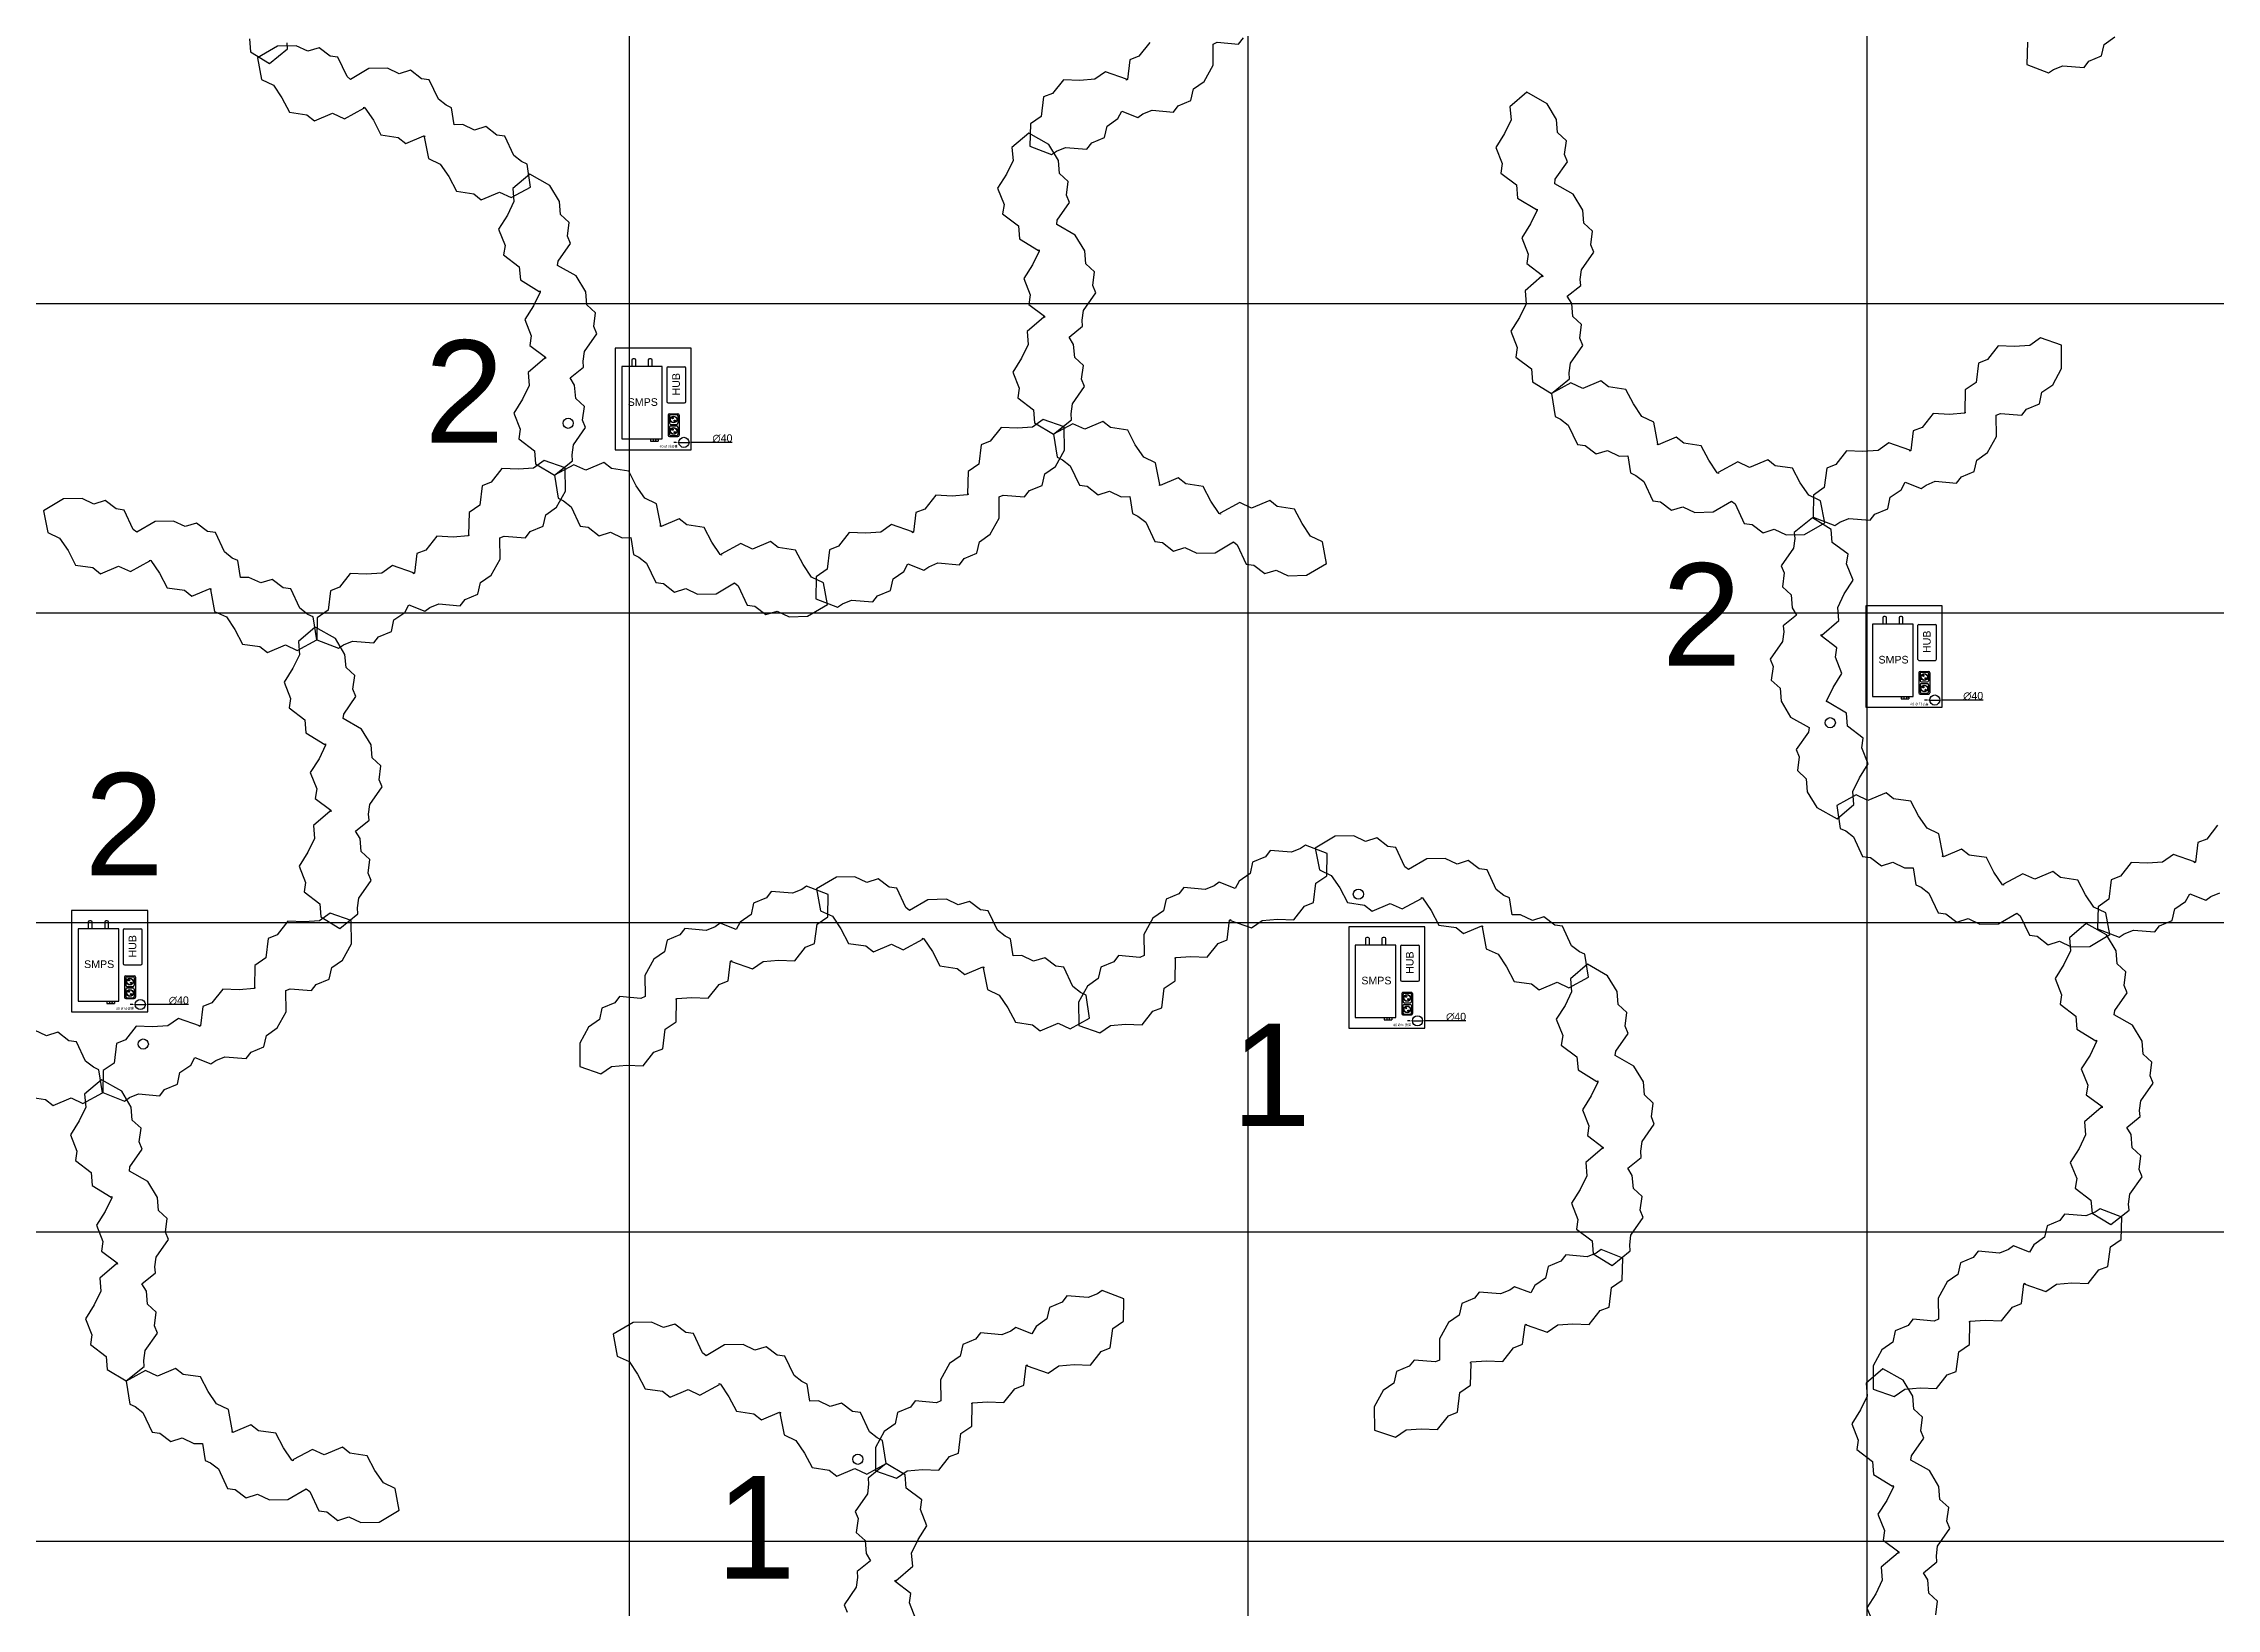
# Model space of a CAD drawing. Header units: millimetres. Extents: x -9372 to 300256, y -58520 to 166772.
# Drawn here: x 5248 to 13818, y -45105 to -38935 of the extents above; entities that cross this region are included whole.
import ezdxf

# ---------------------------------------------------------------- set-up
doc = ezdxf.new("R2010")
doc.units = ezdxf.units.MM
doc.linetypes.add('HIDDEN2', pattern=[0.1875, 0.125, -0.0625])
for name, color, linetype in [('2-몰탈', 9, 'Continuous'), ('Power_12', 12, 'Continuous'), ('Power_13', 13, 'Continuous'), ('Power_20', 20, 'Continuous'), ('Power_21', 21, 'Continuous'), ('Power_22', 22, 'Continuous'), ('SMPS 박스', 7, 'Continuous'), ('타공홀', 1, 'Continuous')]:
    doc.layers.add(name, color=color, linetype=linetype)
doc.styles.get("Standard").update_dxf_attribs({"font": 'ARIAL.TTF'})
doc.dimstyles.new('ARTware', dxfattribs={"dimtxt": 30, "dimasz": 10, "dimexe": 1.25, "dimexo": 10, "dimtad": 1, "dimtxsty": 'Standard', "dimcen": 2.5, "dimclrt": 1, "dimadec": 0, "dimazin": 0, "dimtfac": 1, "dimtmove": 0, "dimatfit": 3, "dimfxl": 1, "dimarcsym": 0})

# ---------------------------------------------------------------- blocks, each defined once
blk = doc.blocks.new('*D6')
at = {"layer": 'Defpoints', "color": 0}
for p in [(-626.1, 14915.9), (-586.1, 14915.9)]:
    blk.add_point(p, dxfattribs=at)
at = {"layer": 'SMPS 박스', "color": 0, "lineweight": -2}
for p, q in [((-636.1, 14915.9), (-646.1, 14915.9)), ((-626.1, 14915.9), (-586.1, 14915.9)), ((-415.6, 14915.8), (-576.1, 14915.9))]:
    blk.add_line(p, q, dxfattribs=at)
at = {"layer": 'SMPS 박스', "color": 0}
for points in [[(-636.1, 14917.5), (-636.1, 14914.2), (-626.1, 14915.9)], [(-576.1, 14917.5), (-576.1, 14914.2), (-586.1, 14915.9)]]:
    blk.add_solid(points, dxfattribs=at)
at = {"layer": 'SMPS 박스', "color": 1, "insert": (-454.3, 14931.7), "char_height": 30, "attachment_point": 5, "rotation": 359.97452}
blk.add_mtext('∅40', dxfattribs=at)
blk = doc.blocks.new('마루바닥')
at = {"layer": '2-몰탈', "color": 1, "linetype": 'HIDDEN2', "ltscale": 3}
for p, q in [((96094.21663, 36693.39483), (96094.21663, 6016.92431)), ((98534.21663, 36693.39483), (98534.21663, 5843.37918)), ((100974.21663, 30328.6852), (100974.21663, 7044.33115)), ((89080.15576, 14468.6852), (105976.93431, 14468.6852)), ((88774.21663, 13248.6852), (105154.86743, 13248.6852)), ((88149.67857, 12028.6852), (104332.80055, 12028.6852)), ((87525.1405, 10808.6852), (103510.73367, 10808.6852)), ((87236.74773, 9588.6852), (102688.66679, 9588.6852))]:
    blk.add_line(p, q, dxfattribs=at)
blk = doc.blocks.new('SMPS 박스')
at = {"layer": 'SMPS 박스'}
for p, q in [((-673.286, 15209.107), (-673.286, 15077.259)), ((-668.286, 15214.107), (-603.459, 15214.107)), ((-598.459, 15077.259), (-598.459, 15209.107)), ((-668.588, 15023.482), (-668.588, 14944.543)), ((-668.286, 15072.259), (-603.459, 15072.259)), ((-663.588, 15028.482), (-630.403, 15028.482)), ((-663.588, 15020.482), (-663.588, 14992.013)), ((-658.588, 15025.482), (-635.403, 15025.482)), ((-630.403, 15020.482), (-630.403, 14992.013)), ((-625.403, 15023.482), (-625.403, 14944.543)), ((-737.842, 14929.539), (-737.842, 14920.447)), ((-737.842, 14929.539), (-707.842, 14929.539)), ((-737.842, 14920.447), (-707.842, 14920.447)), ((-727.842, 14929.539), (-727.842, 14920.447)), ((-717.842, 14929.539), (-717.842, 14920.447)), ((-707.842, 14929.539), (-707.842, 14920.447)), ((-663.588, 14976.013), (-663.588, 14947.543)), ((-663.588, 14939.543), (-630.403, 14939.543)), ((-658.588, 14987.013), (-635.403, 14987.013)), ((-658.588, 14981.013), (-635.403, 14981.013)), ((-658.588, 14942.543), (-635.403, 14942.543)), ((-630.403, 14976.013), (-630.403, 14947.543))]:
    blk.add_line(p, q, dxfattribs=at)
for points in [[(-877.107, 15287.055), (-877.107, 14887.055), (-577.107, 14887.055), (-577.107, 15287.055)], [(-851.49, 15214.539), (-851.49, 14929.539), (-691.49, 14929.539), (-691.49, 15214.539)]]:
    blk.add_lwpolyline(points, close=True, dxfattribs=at)
for points in [[(-804.954, 15246.593), (-802.478, 15246.593, -0.41421356), (-797.478, 15241.593), (-797.478, 15214.539), (-809.954, 15214.539), (-809.954, 15241.593, -0.41421356)], [(-737.724, 15246.593, -0.41421356), (-732.724, 15241.593), (-732.724, 15214.539), (-745.2, 15214.539), (-745.2, 15241.593, -0.41421356), (-740.2, 15246.593)]]:
    blk.add_lwpolyline(points, format="xyb", close=True, dxfattribs=at)
for centre, radius in [((-646.995, 15006.247), 13.266), ((-646.995, 15006.247), 12.266), ((-650.719, 15011.255), 2.279), ((-642.593, 15001.46), 2.279), ((-646.995, 14961.162), 13.266), ((-646.995, 14961.162), 12.266), ((-650.719, 14966.17), 2.279), ((-642.593, 14956.375), 2.279)]:
    blk.add_circle(centre, radius, dxfattribs=at)
at = {"layer": 'SMPS 박스', "color": 5}
blk.add_circle((-606.083, 14915.866), 20, dxfattribs=at)
at = {"layer": 'SMPS 박스'}
for centre, start, end in [((-668.286, 15209.107), 90, 180), ((-603.459, 15209.107), 0, 90), ((-668.286, 15077.259), 180, 270), ((-663.588, 15023.482), 90, 180), ((-658.588, 15020.482), 90, 180), ((-635.403, 15020.482), 0, 90), ((-630.403, 15023.482), 0, 90), ((-603.459, 15077.259), 270, 0), ((-663.588, 14944.543), 180, 270), ((-658.588, 14992.013), 180, 270), ((-658.588, 14976.013), 90, 180), ((-658.588, 14947.543), 180, 270), ((-635.403, 14992.013), 270, 0), ((-635.403, 14976.013), 0, 90), ((-635.403, 14947.543), 270, 0), ((-630.403, 14944.543), 270, 0)]:
    blk.add_arc(centre, 5, start, end, dxfattribs=at)
at = {"layer": 'SMPS 박스', "insert": (-652.063, 15101.222), "char_height": 30, "width": 7.09247, "attachment_point": 1, "rotation": 90}
blk.add_mtext('HUB', dxfattribs=at)
at = {"layer": 'SMPS 박스', "attachment_point": 1}
for s, insert, char_height, width in [('SMPS', (-827.79, 15089.919), 30, 7.09247), ('L', (-733.529, 14926.015), 2.5, 7.09247), ('N', (-723.529, 14926.015), 2.5, 7.09247), ('FG', (-714.981, 14926.015), 2.5, 7.09247), ('{\\C5;40 \\fISOCPEUR|b0|i0|c0|p34;%%C\\fArial|b0|i0|c0|p34; \\fGulim|b0|i0|c129|p50;타공홀}', (-702.386, 14904.943), 10, 131.77072)]:
    blk.add_mtext(s, dxfattribs=dict(at, insert=insert, char_height=char_height, width=width))
at = {"layer": 'SMPS 박스'}
dim = blk.add_diameter_dim_2p(p1=(-626.083, 14915.875), p2=(-586.083, 14915.857), dimstyle='ARTware', dxfattribs=at)
dim.commit()
dim.dimension.update_dxf_attribs({"geometry": '*D6', "text_midpoint": (-454.277, 14915.798), "dimtype": 131})

msp = doc.modelspace()

# ---------------------------------------------------------------- linework, layer by layer
at = {"layer": 'Power_12'}
for points in [[(6060.7, -38916.8), (6064.9, -38968.2), (6139.5, -39013.8), (6210.9, -38956.2), (6209, -38932.6)], [(9611.5, -38931.2), (9568.7, -38985.3), (9533.2, -38999.3), (9523.8, -39076.2), (9519.6, -39079.1), (9519.6, -39075.5), (9437, -39046.7), (9394.6, -39076), (9335, -39080.5), (9270.4, -39077.7), (9227.7, -39131.8), (9192.1, -39145.8), (9182.7, -39222.7), (9140.3, -39252.1), (9138.2, -39339.5), (9223.7, -39372.6), (9243.2, -39359.1), (9279, -39344.3), (9363.3, -39351.5), (9382.2, -39327), (9432.6, -39306), (9442.8, -39260.4), (9485.2, -39231.1), (9501.5, -39201.6), (9564.8, -39226), (9584.3, -39212.5), (9620.1, -39197.8), (9704.4, -39205), (9723.3, -39180.5), (9773.7, -39159.5), (9783.9, -39113.9), (9826.3, -39084.6), (9861.5, -39020.7), (9860.8, -38937), (9877.3, -38930.1), (9961.6, -38937.3), (9980.5, -38912.8)]]:
    msp.add_lwpolyline(points, dxfattribs=at)
for points in [[(6945.1, -39527.2), (6975, -39551), (7046.3, -39520.7), (7092.9, -39542.7), (7169.7, -39500.8), (7155.6, -39410.2), (7134.1, -39400.1), (7103.5, -39376.4), (7067.6, -39299.9), (7036.9, -39295.8), (6993.5, -39262.6), (6948.9, -39276.6), (6902.3, -39254.5), (6868.6, -39255.2), (6858.1, -39188.1), (6836.7, -39178), (6806, -39154.3), (6770.1, -39077.8), (6739.5, -39073.6), (6696.1, -39040.5), (6651.5, -39054.4), (6604.9, -39032.4), (6531.9, -39033.9), (6459.8, -39076.3), (6445.6, -39065.4), (6409.7, -38988.9), (6379, -38984.7), (6335.7, -38951.6), (6291.1, -38965.5), (6244.5, -38943.5), (6171.5, -38944.9), (6092.5, -38991.5), (6108.9, -39077.4), (6155.5, -39099.4), (6189.1, -39148.9), (6219.1, -39206.2), (6287.3, -39216.1), (6317.1, -39239.9), (6388.5, -39209.6), (6435.1, -39231.7), (6511.9, -39189.8), (6511.3, -39186.2), (6515.9, -39188.4), (6549.6, -39237.8), (6579.5, -39295.1), (6647.7, -39305), (6677.6, -39328.8), (6748.9, -39298.5), (6753.5, -39300.7), (6750.3, -39302.5), (6766.7, -39388.5), (6813.3, -39410.5), (6847, -39459.9), (6876.9, -39517.2)], [(9096.3, -40294.4), (9090.7, -40332.1), (9152.6, -40378.8), (9156.8, -40430.1), (9231.4, -40475.7), (9302.8, -40418.1), (9300.9, -40394.5), (9306, -40356.1), (9354.4, -40286.8), (9342.6, -40258.1), (9349.6, -40204), (9315.3, -40172.3), (9311, -40121), (9293.6, -40092.1), (9346.5, -40049.5), (9344.5, -40025.9), (9349.7, -39987.5), (9398, -39918.1), (9386.3, -39889.5), (9393.2, -39835.4), (9358.9, -39803.7), (9354.7, -39752.3), (9316.9, -39689.9), (9244.1, -39648.7), (9246.5, -39630.9), (9294.8, -39561.6), (9283.1, -39532.9), (9290.1, -39478.8), (9255.7, -39447.1), (9251.5, -39395.7), (9213.8, -39333.3), (9133.9, -39288.1), (9067.7, -39345.3), (9071.9, -39396.7), (9046, -39450.5), (9011.3, -39505.1), (9036.8, -39569.2), (9031.1, -39606.9), (9093, -39653.5), (9097.2, -39704.9), (9171.9, -39750.5), (9174.7, -39748.2), (9175.1, -39753.2), (9149.2, -39807.1), (9114.5, -39861.7), (9140, -39925.7), (9134.3, -39963.5), (9196.2, -40010.1), (9196.6, -40015.1), (9193.5, -40013.4), (9127.3, -40070.5), (9131.5, -40121.9), (9105.5, -40175.7), (9070.8, -40230.3)], [(7128.4, -40456), (7122.7, -40493.7), (7184.6, -40540.4), (7188.8, -40591.7), (7263.5, -40637.3), (7334.8, -40579.7), (7332.9, -40556.1), (7338.1, -40517.7), (7386.4, -40448.4), (7374.6, -40419.7), (7381.6, -40365.6), (7347.3, -40333.9), (7343.1, -40282.6), (7325.6, -40253.7), (7378.5, -40211.1), (7376.6, -40187.5), (7381.7, -40149.1), (7430.1, -40079.7), (7418.3, -40051.1), (7425.3, -39997), (7390.9, -39965.3), (7386.7, -39913.9), (7349, -39851.5), (7276.1, -39810.3), (7278.5, -39792.5), (7326.9, -39723.2), (7315.1, -39694.5), (7322.1, -39640.4), (7287.7, -39608.7), (7283.5, -39557.3), (7245.8, -39494.9), (7165.9, -39449.7), (7099.7, -39506.9), (7103.9, -39558.3), (7078, -39612.1), (7043.3, -39666.7), (7068.8, -39730.8), (7063.1, -39768.5), (7125, -39815.1), (7129.3, -39866.5), (7203.9, -39912.1), (7206.7, -39909.8), (7207.1, -39914.8), (7181.2, -39968.7), (7146.5, -40023.3), (7172, -40087.3), (7166.3, -40125.1), (7228.2, -40171.7), (7228.7, -40176.7), (7225.5, -40175), (7159.3, -40232.1), (7163.5, -40283.5), (7137.5, -40337.3), (7102.8, -40391.9)], [(8383.6, -40917), (8348.1, -40930.9), (8338.6, -41007.8), (8296.2, -41037.2), (8294.1, -41124.6), (8379.6, -41157.7), (8399.1, -41144.2), (8435, -41129.4), (8519.2, -41136.6), (8538.1, -41112.1), (8588.5, -41091.1), (8598.7, -41045.5), (8641.1, -41016.2), (8657.4, -40986.7), (8720.7, -41011.1), (8740.2, -40997.6), (8776, -40982.9), (8860.3, -40990.1), (8879.2, -40965.6), (8929.6, -40944.6), (8939.8, -40899), (8982.2, -40869.7), (9017.4, -40805.8), (9016.7, -40722.1), (9033.3, -40715.2), (9117.5, -40722.4), (9136.4, -40697.9), (9186.8, -40676.9), (9197, -40631.3), (9239.4, -40602), (9274.6, -40538.1), (9273.8, -40446.4), (9191.2, -40417.6), (9148.8, -40447), (9089.2, -40451.4), (9024.6, -40448.6), (8981.9, -40502.8), (8946.3, -40516.7), (8936.9, -40593.7), (8894.5, -40623), (8892.4, -40710.4), (8895.8, -40711.8), (8891.6, -40714.6), (8832, -40719.1), (8767.4, -40716.3), (8724.7, -40770.4), (8689.1, -40784.4), (8679.7, -40861.3), (8675.6, -40864.2), (8675.5, -40860.6), (8592.9, -40831.8), (8550.5, -40861.1), (8490.9, -40865.6), (8426.3, -40862.8)], [(9456.1, -40449.4), (9426.2, -40425.6), (9354.9, -40455.9), (9308.3, -40433.9), (9231.5, -40475.7), (9245.6, -40566.4), (9267.1, -40576.5), (9297.7, -40600.1), (9333.6, -40676.7), (9364.3, -40680.8), (9407.7, -40713.9), (9452.3, -40700), (9498.9, -40722.1), (9532.6, -40721.4), (9543.1, -40788.5), (9564.5, -40798.6), (9595.2, -40822.3), (9631, -40898.8), (9661.7, -40902.9), (9705.1, -40936.1), (9749.7, -40922.2), (9796.3, -40944.2), (9869.3, -40942.7), (9941.4, -40900.2), (9955.6, -40911.2), (9991.5, -40987.7), (10022.2, -40991.9), (10065.5, -41025), (10110.1, -41011.1), (10156.7, -41033.1), (10229.7, -41031.6), (10308.7, -40985.1), (10292.3, -40899.2), (10245.7, -40877.1), (10212.1, -40827.7), (10182.1, -40770.4), (10113.9, -40760.5), (10084.1, -40736.7), (10012.7, -40767), (9966.1, -40744.9), (9889.3, -40786.8), (9889.9, -40790.4), (9885.3, -40788.2), (9851.6, -40738.8), (9821.7, -40681.5), (9753.5, -40671.5), (9723.6, -40647.7), (9652.3, -40678), (9647.7, -40675.9), (9650.9, -40674), (9634.5, -40588.1), (9587.9, -40566.1), (9554.2, -40516.7), (9524.3, -40459.3)], [(7488.1, -40611), (7458.2, -40587.2), (7386.9, -40617.5), (7340.3, -40595.5), (7263.5, -40637.3), (7277.6, -40727.9), (7299.1, -40738.1), (7329.7, -40761.7), (7365.6, -40838.3), (7396.3, -40842.4), (7439.7, -40875.5), (7484.3, -40861.6), (7530.9, -40883.7), (7564.6, -40883), (7575.1, -40950.1), (7596.5, -40960.2), (7627.2, -40983.9), (7663, -41060.4), (7693.7, -41064.5), (7737.1, -41097.7), (7781.7, -41083.7), (7828.3, -41105.8), (7901.3, -41104.3), (7973.4, -41061.8), (7987.6, -41072.8), (8023.5, -41149.3), (8054.2, -41153.4), (8097.5, -41186.6), (8142.1, -41172.7), (8188.7, -41194.7), (8261.7, -41193.2), (8340.7, -41146.7), (8324.3, -41060.8), (8277.7, -41038.7), (8244.1, -40989.3), (8214.1, -40932), (8145.9, -40922), (8116.1, -40898.3), (8044.7, -40928.6), (7998.1, -40906.5), (7921.3, -40948.4), (7921.9, -40952), (7917.3, -40949.8), (7883.6, -40900.4), (7853.7, -40843.1), (7785.5, -40833.1), (7755.6, -40809.3), (7684.3, -40839.6), (7679.7, -40837.5), (7682.9, -40835.6), (7666.5, -40749.7), (7619.9, -40727.7), (7586.2, -40678.3), (7556.3, -40620.9)]]:
    msp.add_lwpolyline(points, close=True, dxfattribs=at)
at = {"layer": 'Power_13'}
for points in [[(6415.6, -41078.6), (6380.1, -41092.5), (6370.6, -41169.4), (6328.3, -41198.8), (6326.1, -41286.2), (6411.7, -41319.3), (6431.2, -41305.8), (6467, -41291), (6551.2, -41298.2), (6570.1, -41273.7), (6620.5, -41252.7), (6630.8, -41207.1), (6673.1, -41177.8), (6689.4, -41148.3), (6752.7, -41172.7), (6772.2, -41159.2), (6808.1, -41144.5), (6892.3, -41151.7), (6911.2, -41127.2), (6961.6, -41106.2), (6971.8, -41060.6), (7014.2, -41031.3), (7049.4, -40967.4), (7048.7, -40883.7), (7065.3, -40876.9), (7149.5, -40884.1), (7168.4, -40859.5), (7218.8, -40838.5), (7229.1, -40793), (7271.4, -40763.6), (7306.6, -40699.7), (7305.8, -40608), (7223.2, -40579.2), (7180.8, -40608.6), (7121.2, -40613), (7056.6, -40610.2), (7013.9, -40664.4), (6978.4, -40678.3), (6968.9, -40755.3), (6926.6, -40784.6), (6924.4, -40872.1), (6927.8, -40873.4), (6923.6, -40876.2), (6864, -40880.7), (6799.4, -40877.9), (6756.7, -40932), (6721.2, -40946), (6711.7, -41022.9), (6707.6, -41025.8), (6707.5, -41022.2), (6624.9, -40993.4), (6582.6, -41022.7), (6522.9, -41027.2), (6458.3, -41024.4)], [(6101.5, -41312.6), (6131.3, -41336.4), (6202.7, -41306.1), (6249.3, -41328.1), (6326.1, -41286.2), (6311.9, -41195.6), (6290.5, -41185.5), (6259.8, -41161.8), (6223.9, -41085.3), (6193.2, -41081.2), (6149.9, -41048), (6105.3, -41061.9), (6058.7, -41039.9), (6025, -41040.6), (6014.5, -40973.5), (5993.1, -40963.4), (5962.4, -40939.7), (5926.5, -40863.2), (5895.8, -40859), (5852.4, -40825.9), (5807.8, -40839.8), (5761.2, -40817.8), (5688.3, -40819.3), (5616.2, -40861.7), (5602, -40850.8), (5566.1, -40774.2), (5535.4, -40770.1), (5492, -40737), (5447.4, -40750.9), (5400.8, -40728.9), (5327.9, -40730.3), (5248.9, -40776.9), (5265.2, -40862.8), (5311.9, -40884.8), (5345.5, -40934.3), (5375.4, -40991.6), (5443.7, -41001.5), (5473.5, -41025.3), (5544.9, -40995), (5591.5, -41017), (5668.3, -40975.2), (5667.7, -40971.6), (5672.3, -40973.8), (5705.9, -41023.2), (5735.8, -41080.5), (5804.1, -41090.4), (5833.9, -41114.2), (5905.3, -41083.9), (5909.8, -41086.1), (5906.7, -41087.9), (5923.1, -41173.9), (5969.7, -41195.9), (6003.3, -41245.3), (6033.3, -41302.6)], [(6282.3, -42242.3), (6276.6, -42280.1), (6338.5, -42326.7), (6342.7, -42378.1), (6417.4, -42423.7), (6488.7, -42366.1), (6486.8, -42342.4), (6491.9, -42304), (6540.3, -42234.7), (6528.5, -42206.1), (6535.5, -42151.9), (6501.2, -42120.3), (6497, -42068.9), (6479.5, -42040.1), (6532.4, -41997.4), (6530.5, -41973.8), (6535.6, -41935.4), (6583.9, -41866.1), (6572.2, -41837.4), (6579.2, -41783.3), (6544.8, -41751.6), (6540.6, -41700.2), (6502.9, -41637.8), (6430, -41596.6), (6432.4, -41578.8), (6480.8, -41509.5), (6469, -41480.8), (6476, -41426.7), (6441.6, -41395), (6437.4, -41343.7), (6399.7, -41281.2), (6319.8, -41236.1), (6253.6, -41293.2), (6257.8, -41344.6), (6231.9, -41398.4), (6197.2, -41453), (6222.7, -41517.1), (6217, -41554.8), (6278.9, -41601.5), (6283.2, -41652.8), (6357.8, -41698.4), (6360.6, -41696.2), (6361, -41701.2), (6335.1, -41755), (6300.4, -41809.6), (6325.9, -41873.7), (6320.2, -41911.4), (6382.1, -41958), (6382.5, -41963.1), (6379.4, -41961.3), (6313.2, -42018.4), (6317.4, -42069.8), (6291.4, -42123.7), (6256.7, -42178.2)], [(5571.5, -42863.7), (5536, -42877.6), (5526.6, -42954.6), (5484.2, -42983.9), (5482, -43071.4), (5567.6, -43104.4), (5587.1, -43090.9), (5622.9, -43076.2), (5707.1, -43083.4), (5726, -43058.8), (5776.4, -43037.8), (5786.7, -42992.3), (5829.1, -42962.9), (5845.3, -42933.4), (5908.7, -42957.9), (5928.2, -42944.4), (5964, -42929.6), (6048.2, -42936.8), (6067.1, -42912.3), (6117.5, -42891.3), (6127.8, -42845.7), (6170.1, -42816.4), (6205.3, -42752.5), (6204.6, -42668.8), (6221.2, -42662), (6305.4, -42669.2), (6324.3, -42644.7), (6374.7, -42623.6), (6385, -42578.1), (6427.4, -42548.7), (6462.6, -42484.8), (6461.8, -42393.1), (6379.2, -42364.3), (6336.8, -42393.7), (6277.1, -42398.1), (6212.5, -42395.4), (6169.8, -42449.5), (6134.3, -42463.5), (6124.9, -42540.4), (6082.5, -42569.7), (6080.3, -42657.2), (6083.7, -42658.5), (6079.6, -42661.3), (6019.9, -42665.8), (5955.3, -42663), (5912.6, -42717.2), (5877.1, -42731.1), (5867.6, -42808.1), (5863.5, -42810.9), (5863.5, -42807.3), (5780.9, -42778.5), (5738.5, -42807.9), (5678.9, -42812.3), (5614.3, -42809.5)], [(5439.5, -44026.8), (5433.8, -44064.6), (5495.7, -44111.2), (5499.9, -44162.6), (5574.6, -44208.2), (5645.9, -44150.6), (5644, -44126.9), (5649.2, -44088.6), (5697.5, -44019.2), (5685.7, -43990.6), (5692.7, -43936.4), (5658.4, -43904.8), (5654.2, -43853.4), (5636.7, -43824.6), (5689.6, -43781.9), (5687.7, -43758.3), (5692.8, -43719.9), (5741.2, -43650.6), (5729.4, -43621.9), (5736.4, -43567.8), (5702, -43536.1), (5697.8, -43484.8), (5660.1, -43422.3), (5587.2, -43381.1), (5589.6, -43363.3), (5638, -43294), (5626.2, -43265.3), (5633.2, -43211.2), (5598.8, -43179.5), (5594.6, -43128.2), (5556.9, -43065.7), (5477.1, -43020.6), (5410.8, -43077.7), (5415.1, -43129.1), (5389.1, -43183), (5354.4, -43237.5), (5379.9, -43301.6), (5374.2, -43339.3), (5436.1, -43386), (5440.4, -43437.3), (5515, -43482.9), (5517.8, -43480.7), (5518.2, -43485.7), (5492.3, -43539.5), (5457.6, -43594.1), (5483.1, -43658.2), (5477.4, -43695.9), (5539.3, -43742.6), (5539.8, -43747.6), (5536.6, -43745.8), (5470.4, -43802.9), (5474.6, -43854.3), (5448.6, -43908.2), (5413.9, -43962.7)], [(5799.2, -44182.2), (5769.3, -44158.4), (5698, -44188.7), (5651.4, -44166.6), (5574.6, -44208.5), (5588.8, -44299.1), (5610.2, -44309.2), (5640.9, -44332.9), (5676.7, -44409.4), (5707.4, -44413.5), (5750.8, -44446.7), (5795.4, -44432.8), (5842, -44454.8), (5875.7, -44454.1), (5886.2, -44521.2), (5907.6, -44531.4), (5938.3, -44555), (5974.2, -44631.6), (6004.9, -44635.7), (6048.3, -44668.8), (6092.8, -44654.9), (6139.4, -44676.9), (6212.4, -44675.5), (6284.5, -44633), (6298.7, -44643.9), (6334.6, -44720.5), (6365.3, -44724.6), (6408.7, -44757.7), (6453.3, -44743.8), (6499.9, -44765.8), (6572.8, -44764.4), (6651.8, -44717.8), (6635.4, -44631.9), (6588.8, -44609.9), (6555.2, -44560.5), (6525.3, -44503.1), (6457, -44493.2), (6427.2, -44469.4), (6355.8, -44499.7), (6309.2, -44477.7), (6232.4, -44519.5), (6233, -44523.1), (6228.4, -44521), (6194.8, -44471.5), (6164.9, -44414.2), (6096.6, -44404.3), (6066.8, -44380.5), (5995.4, -44410.8), (5990.9, -44408.6), (5994, -44406.8), (5977.6, -44320.9), (5931, -44298.8), (5897.3, -44249.4), (5867.4, -44192.1)]]:
    msp.add_lwpolyline(points, close=True, dxfattribs=at)
msp.add_lwpolyline([(5188, -43088.1), (5256.2, -43098), (5286.1, -43121.8), (5357.4, -43091.5), (5404, -43113.6), (5480.8, -43071.7), (5466.6, -42981.1), (5445.2, -42970.9), (5414.5, -42947.3), (5378.7, -42870.7), (5348, -42866.6), (5304.6, -42833.5), (5260, -42847.4), (5213.4, -42825.4)], dxfattribs=at)
at = {"layer": 'Power_20'}
msp.add_lwpolyline([(13072.7, -38930.1), (13070.6, -39017.6), (13156.1, -39050.6), (13175.6, -39037.1), (13211.5, -39022.4), (13295.7, -39029.6), (13314.6, -39005.1), (13365, -38984), (13375.2, -38938.5), (13417.6, -38909.1)], dxfattribs=at)
at = {"layer": 'Power_21'}
for points in [[(11060.4, -40133.6), (11054.8, -40171.3), (11116.7, -40218), (11120.9, -40269.3), (11195.5, -40314.9), (11266.9, -40257.3), (11265, -40233.7), (11270.1, -40195.3), (11318.5, -40126), (11306.7, -40097.3), (11313.7, -40043.2), (11279.4, -40011.5), (11275.1, -39960.2), (11257.7, -39931.3), (11310.6, -39888.7), (11308.6, -39865.1), (11313.8, -39826.7), (11362.1, -39757.3), (11350.4, -39728.7), (11357.4, -39674.6), (11323, -39642.9), (11318.8, -39591.5), (11281.1, -39529.1), (11208.2, -39487.9), (11210.6, -39470.1), (11258.9, -39400.8), (11247.2, -39372.1), (11254.2, -39318), (11219.8, -39286.3), (11215.6, -39234.9), (11177.9, -39172.5), (11098, -39127.3), (11031.8, -39184.5), (11036, -39235.9), (11010.1, -39289.7), (10975.4, -39344.3), (11000.9, -39408.4), (10995.2, -39446.1), (11057.1, -39492.7), (11061.3, -39544.1), (11136, -39589.7), (11138.8, -39587.4), (11139.2, -39592.4), (11113.3, -39646.3), (11078.6, -39700.9), (11104.1, -39764.9), (11098.4, -39802.7), (11160.3, -39849.3), (11160.7, -39854.3), (11157.6, -39852.6), (11091.4, -39909.7), (11095.6, -39961.1), (11069.6, -40014.9), (11034.9, -40069.5)], [(12316.4, -40595), (12280.9, -40609), (12271.4, -40685.9), (12229, -40715.2), (12226.9, -40802.7), (12312.5, -40835.7), (12332, -40822.2), (12367.8, -40807.5), (12452, -40814.7), (12470.9, -40790.2), (12521.3, -40769.1), (12531.6, -40723.6), (12573.9, -40694.2), (12590.2, -40664.7), (12653.5, -40689.2), (12673, -40675.7), (12708.9, -40661), (12793.1, -40668.2), (12812, -40643.6), (12862.4, -40622.6), (12872.6, -40577.1), (12915, -40547.7), (12950.2, -40483.8), (12949.5, -40400.1), (12966.1, -40393.3), (13050.3, -40400.5), (13069.2, -40376), (13119.6, -40355), (13129.8, -40309.4), (13172.2, -40280.1), (13207.4, -40216.1), (13206.6, -40124.4), (13124, -40095.7), (13081.6, -40125), (13022, -40129.4), (12957.4, -40126.7), (12914.7, -40180.8), (12879.2, -40194.8), (12869.7, -40271.7), (12827.3, -40301), (12825.2, -40388.5), (12828.6, -40389.8), (12824.4, -40392.7), (12764.8, -40397.1), (12700.2, -40394.3), (12657.5, -40448.5), (12621.9, -40462.4), (12612.5, -40539.4), (12608.4, -40542.2), (12608.3, -40538.6), (12525.7, -40509.8), (12483.3, -40539.2), (12423.7, -40543.6), (12359.1, -40540.9)], [(11420.2, -40288.6), (11390.3, -40264.8), (11319, -40295.1), (11272.4, -40273.1), (11195.6, -40314.9), (11209.7, -40405.6), (11231.2, -40415.7), (11261.8, -40439.3), (11297.7, -40515.9), (11328.4, -40520), (11371.8, -40553.1), (11416.4, -40539.2), (11463, -40561.3), (11496.7, -40560.6), (11507.2, -40627.7), (11528.6, -40637.8), (11559.3, -40661.5), (11595.2, -40738), (11625.8, -40742.1), (11669.2, -40775.3), (11713.8, -40761.4), (11760.4, -40783.4), (11833.4, -40781.9), (11905.5, -40739.4), (11919.7, -40750.4), (11955.6, -40826.9), (11986.3, -40831.1), (12029.6, -40864.2), (12074.2, -40850.3), (12120.8, -40872.3), (12193.8, -40870.8), (12272.8, -40824.3), (12256.4, -40738.4), (12209.8, -40716.3), (12176.2, -40666.9), (12146.3, -40609.6), (12078, -40599.7), (12048.2, -40575.9), (11976.8, -40606.2), (11930.2, -40584.1), (11853.4, -40626), (11854, -40629.6), (11849.4, -40627.4), (11815.8, -40578), (11785.8, -40520.7), (11717.6, -40510.7), (11687.7, -40486.9), (11616.4, -40517.2), (11611.8, -40515.1), (11615, -40513.2), (11598.6, -40427.3), (11552, -40405.3), (11518.3, -40355.9), (11488.4, -40298.5)], [(12359.3, -40986.2), (12364.9, -40948.5), (12303, -40901.8), (12298.8, -40850.4), (12224.2, -40804.8), (12152.8, -40862.4), (12154.7, -40886.1), (12149.6, -40924.5), (12101.2, -40993.8), (12113, -41022.4), (12106, -41076.6), (12140.3, -41108.2), (12144.6, -41159.6), (12162, -41188.4), (12109.1, -41231.1), (12111.1, -41254.7), (12105.9, -41293.1), (12057.6, -41362.4), (12069.3, -41391.1), (12062.3, -41445.2), (12096.7, -41476.9), (12100.9, -41528.3), (12138.6, -41590.7), (12211.5, -41631.9), (12209.1, -41649.7), (12160.8, -41719), (12172.5, -41747.7), (12165.5, -41801.8), (12199.9, -41833.5), (12204.1, -41884.8), (12241.8, -41947.3), (12321.7, -41992.4), (12387.9, -41935.3), (12383.7, -41883.9), (12409.6, -41830.1), (12444.3, -41775.5), (12418.8, -41711.4), (12424.5, -41673.7), (12362.6, -41627), (12358.4, -41575.7), (12283.7, -41530.1), (12280.9, -41532.4), (12280.5, -41527.3), (12306.4, -41473.5), (12341.1, -41418.9), (12315.6, -41354.8), (12321.3, -41317.1), (12259.4, -41270.5), (12259, -41265.4), (12262.1, -41267.2), (12328.3, -41210.1), (12324.1, -41158.7), (12350.1, -41104.8), (12384.8, -41050.3)], [(12544.8, -41912.6), (12514.9, -41888.8), (12443.6, -41919.1), (12397, -41897), (12320.2, -41938.9), (12334.4, -42029.5), (12355.8, -42039.7), (12386.5, -42063.3), (12422.3, -42139.8), (12453, -42144), (12496.4, -42177.1), (12541, -42163.2), (12587.6, -42185.2), (12621.3, -42184.5), (12631.8, -42251.6), (12653.2, -42261.8), (12683.9, -42285.4), (12719.8, -42362), (12750.5, -42366.1), (12793.9, -42399.2), (12838.4, -42385.3), (12885, -42407.4), (12958, -42405.9), (13030.1, -42363.4), (13044.3, -42374.3), (13080.2, -42450.9), (13110.9, -42455), (13154.3, -42488.1), (13198.9, -42474.2), (13245.5, -42496.3), (13318.4, -42494.8), (13397.4, -42448.3), (13381, -42362.3), (13334.4, -42340.3), (13300.8, -42290.9), (13270.9, -42233.6), (13202.6, -42223.6), (13172.8, -42199.8), (13101.4, -42230.1), (13054.8, -42208.1), (12978, -42249.9), (12978.6, -42253.5), (12974, -42251.4), (12940.4, -42202), (12910.5, -42144.6), (12842.2, -42134.7), (12812.4, -42110.9), (12741, -42141.2), (12736.5, -42139.1), (12739.6, -42137.2), (12723.2, -42051.3), (12676.6, -42029.2), (12642.9, -41979.8), (12613, -41922.5)], [(13266.6, -43410.4), (13261, -43448.2), (13322.9, -43494.8), (13327.1, -43546.2), (13401.7, -43591.8), (13473.1, -43534.2), (13471.2, -43510.6), (13476.3, -43472.2), (13524.7, -43402.8), (13512.9, -43374.2), (13519.9, -43320.1), (13485.6, -43288.4), (13481.3, -43237), (13463.9, -43208.2), (13516.8, -43165.6), (13514.8, -43141.9), (13520, -43103.5), (13568.3, -43034.2), (13556.6, -43005.6), (13563.5, -42951.4), (13529.2, -42919.8), (13525, -42868.4), (13487.2, -42805.9), (13414.4, -42764.7), (13416.8, -42747), (13465.1, -42677.6), (13453.4, -42649), (13460.4, -42594.8), (13426, -42563.2), (13421.8, -42511.8), (13384, -42449.4), (13304.2, -42404.2), (13238, -42461.3), (13242.2, -42512.7), (13216.3, -42566.6), (13181.6, -42621.1), (13207.1, -42685.2), (13201.4, -42723), (13263.3, -42769.6), (13267.5, -42821), (13342.2, -42866.6), (13345, -42864.3), (13345.4, -42869.3), (13319.5, -42923.2), (13284.8, -42977.7), (13310.3, -43041.8), (13304.6, -43079.5), (13366.5, -43126.2), (13366.9, -43131.2), (13363.8, -43129.4), (13297.6, -43186.6), (13301.8, -43237.9), (13275.8, -43291.8), (13241.1, -43346.4)], [(13354.6, -43770.1), (13390.1, -43756.2), (13399.6, -43679.2), (13442, -43649.9), (13444.1, -43562.4), (13358.6, -43529.4), (13339.1, -43542.9), (13303.2, -43557.6), (13219, -43550.4), (13200.1, -43575), (13149.7, -43596), (13139.5, -43641.5), (13097.1, -43670.9), (13080.8, -43700.4), (13017.5, -43675.9), (12998, -43689.4), (12962.2, -43704.2), (12877.9, -43697), (12859, -43721.5), (12808.6, -43742.5), (12798.4, -43788.1), (12756, -43817.4), (12720.8, -43881.3), (12721.5, -43965), (12704.9, -43971.8), (12620.7, -43964.6), (12601.8, -43989.1), (12551.4, -44010.2), (12541.2, -44055.7), (12498.8, -44085.1), (12463.6, -44149), (12464.4, -44240.7), (12547, -44269.5), (12589.4, -44240.1), (12649, -44235.7), (12713.6, -44238.4), (12756.3, -44184.3), (12791.9, -44170.3), (12801.3, -44093.4), (12843.7, -44064.1), (12845.8, -43976.6), (12842.4, -43975.3), (12846.6, -43972.5), (12906.2, -43968), (12970.8, -43970.8), (13013.5, -43916.6), (13049.1, -43902.7), (13058.5, -43825.7), (13062.6, -43822.9), (13062.7, -43826.5), (13145.3, -43855.3), (13187.7, -43825.9), (13247.3, -43821.5), (13311.9, -43824.3)]]:
    msp.add_lwpolyline(points, close=True, dxfattribs=at)
for points in [[(13822.6, -42017.2), (13779.8, -42071.3), (13744.3, -42085.3), (13734.9, -42162.2), (13730.7, -42165.1), (13730.7, -42161.5), (13648.1, -42132.7), (13605.7, -42162), (13546.1, -42166.5), (13481.5, -42163.7), (13438.8, -42217.9), (13403.2, -42231.8), (13393.8, -42308.8), (13351.4, -42338.1), (13349.3, -42425.5), (13434.8, -42458.6), (13454.3, -42445.1), (13490.1, -42430.3), (13574.4, -42437.5), (13593.3, -42413), (13643.7, -42392), (13653.9, -42346.4), (13696.3, -42317.1), (13712.6, -42287.6), (13775.9, -42312.1), (13795.4, -42298.6), (13831.2, -42283.8)], [(12711.2, -45130), (12718.2, -45075.8), (12683.9, -45044.2), (12679.7, -44992.8), (12662.2, -44964), (12715.1, -44921.3), (12713.2, -44897.7), (12718.3, -44859.3), (12766.7, -44790), (12754.9, -44761.3), (12761.9, -44707.2), (12727.5, -44675.5), (12723.3, -44624.2), (12685.6, -44561.7), (12612.7, -44520.5), (12615.1, -44502.7), (12663.5, -44433.4), (12651.7, -44404.8), (12658.7, -44350.6), (12624.3, -44319), (12620.1, -44267.6), (12582.4, -44205.1), (12502.5, -44160), (12436.3, -44217.1), (12440.5, -44268.5), (12414.6, -44322.4), (12379.9, -44376.9), (12405.4, -44441), (12399.7, -44478.7), (12461.6, -44525.4), (12465.9, -44576.8), (12540.5, -44622.3), (12543.3, -44620.1), (12543.7, -44625.1), (12517.8, -44678.9), (12483.1, -44733.5), (12508.6, -44797.6), (12502.9, -44835.3), (12564.8, -44882), (12565.2, -44887), (12562.1, -44885.2), (12495.9, -44942.4), (12500.1, -44993.7), (12474.1, -45047.6), (12439.4, -45102.2), (12465, -45166.2)]]:
    msp.add_lwpolyline(points, dxfattribs=at)
at = {"layer": 'Power_22'}
for points in [[(11116.5, -42642.7), (11146.4, -42666.5), (11217.7, -42636.2), (11264.3, -42658.2), (11341.1, -42616.4), (11327, -42525.8), (11305.5, -42515.6), (11274.9, -42492), (11239, -42415.4), (11208.3, -42411.3), (11164.9, -42378.2), (11120.3, -42392.1), (11073.7, -42370.1), (11040, -42370.7), (11029.5, -42303.6), (11008.1, -42293.5), (10977.4, -42269.9), (10941.6, -42193.3), (10910.9, -42189.2), (10867.5, -42156.1), (10822.9, -42170), (10776.3, -42147.9), (10703.3, -42149.4), (10631.2, -42191.9), (10617, -42180.9), (10581.1, -42104.4), (10550.5, -42100.3), (10507.1, -42067.1), (10462.5, -42081), (10415.9, -42059), (10342.9, -42060.5), (10263.9, -42107), (10280.3, -42193), (10326.9, -42215), (10360.5, -42264.4), (10390.5, -42321.7), (10458.7, -42331.7), (10488.6, -42355.5), (10559.9, -42325.2), (10606.5, -42347.2), (10683.3, -42305.3), (10682.7, -42301.8), (10687.3, -42303.9), (10721, -42353.3), (10750.9, -42410.7), (10819.1, -42420.6), (10849, -42444.4), (10920.3, -42414.1), (10924.9, -42416.2), (10921.7, -42418.1), (10938.1, -42504), (10984.7, -42526), (11018.4, -42575.5), (11048.3, -42632.8)], [(10221.9, -42336.3), (10257.4, -42322.3), (10266.8, -42245.4), (10309.2, -42216), (10311.4, -42128.6), (10225.8, -42095.6), (10206.3, -42109.1), (10170.5, -42123.8), (10086.3, -42116.6), (10067.3, -42141.1), (10017, -42162.1), (10006.7, -42207.7), (9964.3, -42237), (9948.1, -42266.5), (9884.7, -42242.1), (9865.2, -42255.6), (9829.4, -42270.3), (9745.2, -42263.1), (9726.3, -42287.6), (9675.9, -42308.6), (9665.6, -42354.2), (9623.2, -42383.6), (9588, -42447.5), (9588.8, -42531.2), (9572.2, -42538), (9488, -42530.8), (9469, -42555.3), (9418.7, -42576.3), (9408.4, -42621.9), (9366, -42651.2), (9330.8, -42715.1), (9331.6, -42806.8), (9414.2, -42835.6), (9456.6, -42806.3), (9516.2, -42801.8), (9580.8, -42804.6), (9623.6, -42750.4), (9659.1, -42736.5), (9668.5, -42659.6), (9710.9, -42630.2), (9713.1, -42542.8), (9709.7, -42541.5), (9713.8, -42538.6), (9773.5, -42534.2), (9838.1, -42536.9), (9880.8, -42482.8), (9916.3, -42468.8), (9925.7, -42391.9), (9929.9, -42389), (9929.9, -42392.7), (10012.5, -42421.4), (10054.9, -42392.1), (10114.5, -42387.6), (10179.1, -42390.4)], [(9149.4, -42803.8), (9179.3, -42827.6), (9250.6, -42797.3), (9297.2, -42819.4), (9374, -42777.5), (9359.8, -42686.9), (9338.4, -42676.7), (9307.7, -42653.1), (9271.8, -42576.6), (9241.2, -42572.4), (9197.8, -42539.3), (9153.2, -42553.2), (9106.6, -42531.2), (9072.9, -42531.9), (9062.4, -42464.8), (9041, -42454.6), (9010.3, -42431), (8974.4, -42354.4), (8943.7, -42350.3), (8900.3, -42317.2), (8855.8, -42331.1), (8809.2, -42309), (8736.2, -42310.5), (8664.1, -42353), (8649.9, -42342), (8614, -42265.5), (8583.3, -42261.4), (8539.9, -42228.3), (8495.3, -42242.2), (8448.7, -42220.1), (8375.8, -42221.6), (8296.8, -42268.1), (8313.2, -42354.1), (8359.8, -42376.1), (8393.4, -42425.5), (8423.3, -42482.8), (8491.6, -42492.8), (8521.4, -42516.6), (8592.8, -42486.3), (8639.4, -42508.3), (8716.2, -42466.5), (8715.6, -42462.9), (8720.2, -42465), (8753.8, -42514.4), (8783.7, -42571.8), (8852, -42581.7), (8881.8, -42605.5), (8953.2, -42575.2), (8957.7, -42577.3), (8954.6, -42579.2), (8971, -42665.1), (9017.6, -42687.1), (9051.2, -42736.6), (9081.2, -42793.9)], [(8254, -42497.9), (8289.6, -42483.9), (8299, -42407), (8341.4, -42377.7), (8343.5, -42290.2), (8258, -42257.2), (8238.5, -42270.7), (8202.7, -42285.4), (8118.4, -42278.2), (8099.5, -42302.7), (8049.1, -42323.7), (8038.9, -42369.3), (7996.5, -42398.7), (7980.2, -42428.2), (7916.9, -42403.7), (7897.4, -42417.2), (7861.6, -42431.9), (7777.3, -42424.7), (7758.4, -42449.2), (7708, -42470.3), (7697.8, -42515.8), (7655.4, -42545.2), (7620.2, -42609.1), (7620.9, -42692.8), (7604.4, -42699.6), (7520.1, -42692.4), (7501.2, -42716.9), (7450.8, -42737.9), (7440.6, -42783.5), (7398.2, -42812.8), (7363, -42876.7), (7363.8, -42968.5), (7446.4, -42997.2), (7488.8, -42967.9), (7548.4, -42963.4), (7613, -42966.2), (7655.7, -42912.1), (7691.3, -42898.1), (7700.7, -42821.2), (7743.1, -42791.8), (7745.2, -42704.4), (7741.9, -42703.1), (7746, -42700.2), (7805.6, -42695.8), (7870.2, -42698.5), (7913, -42644.4), (7948.5, -42630.4), (7957.9, -42553.5), (7962.1, -42550.6), (7962.1, -42554.3), (8044.7, -42583), (8087.1, -42553.7), (8146.7, -42549.3), (8211.3, -42552)], [(11299.3, -43571.3), (11293.7, -43609), (11355.6, -43655.6), (11359.8, -43707), (11434.4, -43752.6), (11505.8, -43695), (11503.9, -43671.4), (11509, -43633), (11557.4, -43563.7), (11545.6, -43535), (11552.6, -43480.9), (11518.3, -43449.2), (11514, -43397.8), (11496.6, -43369), (11549.5, -43326.4), (11547.5, -43302.7), (11552.7, -43264.4), (11601, -43195), (11589.3, -43166.4), (11596.2, -43112.2), (11561.9, -43080.6), (11557.7, -43029.2), (11519.9, -42966.8), (11447.1, -42925.5), (11449.5, -42907.8), (11497.8, -42838.4), (11486.1, -42809.8), (11493.1, -42755.7), (11458.7, -42724), (11454.5, -42672.6), (11416.8, -42610.2), (11336.9, -42565), (11270.7, -42622.2), (11274.9, -42673.5), (11249, -42727.4), (11214.3, -42782), (11239.8, -42846), (11234.1, -42883.8), (11296, -42930.4), (11300.2, -42981.8), (11374.9, -43027.4), (11377.7, -43025.1), (11378.1, -43030.1), (11352.2, -43084), (11317.5, -43138.6), (11343, -43202.6), (11337.3, -43240.4), (11399.2, -43287), (11399.6, -43292), (11396.5, -43290.2), (11330.3, -43347.4), (11334.5, -43398.8), (11308.5, -43452.6), (11273.8, -43507.2)], [(11387.3, -43930.9), (11422.8, -43917), (11432.3, -43840.1), (11474.7, -43810.7), (11476.8, -43723.3), (11391.3, -43690.2), (11371.8, -43703.7), (11335.9, -43718.5), (11251.7, -43711.3), (11232.8, -43735.8), (11182.4, -43756.8), (11172.2, -43802.4), (11129.8, -43831.7), (11113.5, -43861.2), (11050.2, -43836.8), (11030.7, -43850.3), (10994.9, -43865), (10910.6, -43857.8), (10891.7, -43882.3), (10841.3, -43903.3), (10831.1, -43948.9), (10788.7, -43978.2), (10753.5, -44042.1), (10754.2, -44125.8), (10737.6, -44132.7), (10653.4, -44125.5), (10634.5, -44150), (10584.1, -44171), (10573.9, -44216.6), (10531.5, -44245.9), (10496.3, -44309.8), (10497.1, -44401.5), (10579.7, -44430.3), (10622.1, -44400.9), (10681.7, -44396.5), (10746.3, -44399.3), (10789, -44345.1), (10824.6, -44331.2), (10834, -44254.2), (10876.4, -44224.9), (10878.5, -44137.5), (10875.1, -44136.1), (10879.3, -44133.3), (10938.9, -44128.8), (11003.5, -44131.6), (11046.2, -44077.5), (11081.8, -44063.5), (11091.2, -43986.6), (11095.3, -43983.7), (11095.4, -43987.3), (11178, -44016.1), (11220.4, -43986.8), (11280, -43982.3), (11344.6, -43985.1)], [(9420.1, -44092.1), (9455.7, -44078.1), (9465.1, -44001.2), (9507.5, -43971.8), (9509.6, -43884.4), (9424.1, -43851.3), (9404.6, -43864.9), (9368.8, -43879.6), (9284.5, -43872.4), (9265.6, -43896.9), (9215.2, -43917.9), (9205, -43963.5), (9162.6, -43992.8), (9146.3, -44022.3), (9083, -43997.9), (9063.5, -44011.4), (9027.7, -44026.1), (8943.4, -44018.9), (8924.5, -44043.4), (8874.1, -44064.4), (8863.9, -44110), (8821.5, -44139.3), (8786.3, -44203.2), (8787, -44286.9), (8770.5, -44293.8), (8686.2, -44286.6), (8667.3, -44311.1), (8616.9, -44332.1), (8606.7, -44377.7), (8564.3, -44407), (8529.1, -44470.9), (8529.9, -44562.6), (8612.5, -44591.4), (8654.9, -44562.1), (8714.5, -44557.6), (8779.1, -44560.4), (8821.8, -44506.2), (8857.4, -44492.3), (8866.8, -44415.4), (8909.2, -44386), (8911.3, -44298.6), (8908, -44297.3), (8912.1, -44294.4), (8971.7, -44290), (9036.3, -44292.7), (9079.1, -44238.6), (9114.6, -44224.6), (9124, -44147.7), (9128.2, -44144.8), (9128.2, -44148.4), (9210.8, -44177.2), (9253.2, -44147.9), (9312.8, -44143.4), (9377.4, -44146.2)], [(8347.5, -44559.6), (8377.4, -44583.4), (8448.7, -44553.1), (8495.3, -44575.1), (8572.1, -44533.3), (8557.9, -44442.6), (8536.5, -44432.5), (8505.8, -44408.9), (8469.9, -44332.3), (8439.2, -44328.2), (8395.9, -44295.1), (8351.3, -44309), (8304.7, -44286.9), (8271, -44287.6), (8260.5, -44220.5), (8239.1, -44210.4), (8208.4, -44186.7), (8172.5, -44110.2), (8141.8, -44106.1), (8098.4, -44072.9), (8053.8, -44086.8), (8007.2, -44064.8), (7934.3, -44066.3), (7862.2, -44108.8), (7848, -44097.8), (7812.1, -44021.3), (7781.4, -44017.1), (7738, -43984), (7693.4, -43997.9), (7646.8, -43975.9), (7573.9, -43977.4), (7494.9, -44023.9), (7511.3, -44109.8), (7557.9, -44131.9), (7591.5, -44181.3), (7621.4, -44238.6), (7689.7, -44248.5), (7719.5, -44272.3), (7790.9, -44242), (7837.5, -44264.1), (7914.3, -44222.2), (7913.7, -44218.6), (7918.3, -44220.8), (7951.9, -44270.2), (7981.8, -44327.5), (8050.1, -44337.5), (8079.9, -44361.2), (8151.3, -44331), (8155.8, -44333.1), (8152.7, -44334.9), (8169.1, -44420.9), (8215.7, -44442.9), (8249.3, -44492.3), (8279.3, -44549.6)]]:
    msp.add_lwpolyline(points, close=True, dxfattribs=at)
msp.add_lwpolyline([(8689.1, -45147.3), (8663.6, -45083.2), (8669.2, -45045.5), (8607.3, -44998.9), (8606.9, -44993.8), (8610.1, -44995.6), (8676.3, -44938.5), (8672.1, -44887.1), (8698, -44833.2), (8732.7, -44778.7), (8707.2, -44714.6), (8712.9, -44676.9), (8651, -44630.2), (8646.8, -44578.8), (8572.1, -44533.3), (8500.7, -44590.8), (8502.7, -44614.5), (8497.5, -44652.9), (8449.2, -44722.2), (8460.9, -44750.8), (8453.9, -44805), (8488.3, -44836.6), (8492.5, -44888), (8509.9, -44916.8), (8457.1, -44959.5), (8459, -44983.1), (8453.9, -45021.5), (8405.5, -45090.8), (8417.3, -45119.5)], dxfattribs=at)
at = {"layer": '타공홀', "color": 1}
for centre in [(7317.6, -40432.2), (7317.6, -40432.2), (12295, -41612.7), (12295, -41612.7), (10434, -42288.7), (10434, -42288.7), (5642, -42879.6), (5642, -42879.6), (8460.1, -44516.9), (8460.1, -44516.9)]:
    msp.add_circle(centre, 20, dxfattribs=at)

# ---------------------------------------------------------------- block references
for name, p in [('마루바닥', (-88535.6, -54428.9)), ('SMPS 박스', (8380.3, -55423.5)), ('SMPS 박스', (13312.8, -56439.2)), ('SMPS 박스', (6236.5, -57639.7)), ('SMPS 박스', (11273.4, -57704.3))]:
    msp.add_blockref(name, p)

# ---------------------------------------------------------------- texts
for s, p in [('2', (6751.6, -40508.8)), ('2', (11630.8, -41387.8)), ('2', (5409.9, -42215)), ('1', (9933.6, -43202.7)), ('1', (7900.6, -44987))]:
    msp.add_text(s, height=403.7).set_placement(p)

doc.saveas('drawing.dxf')
